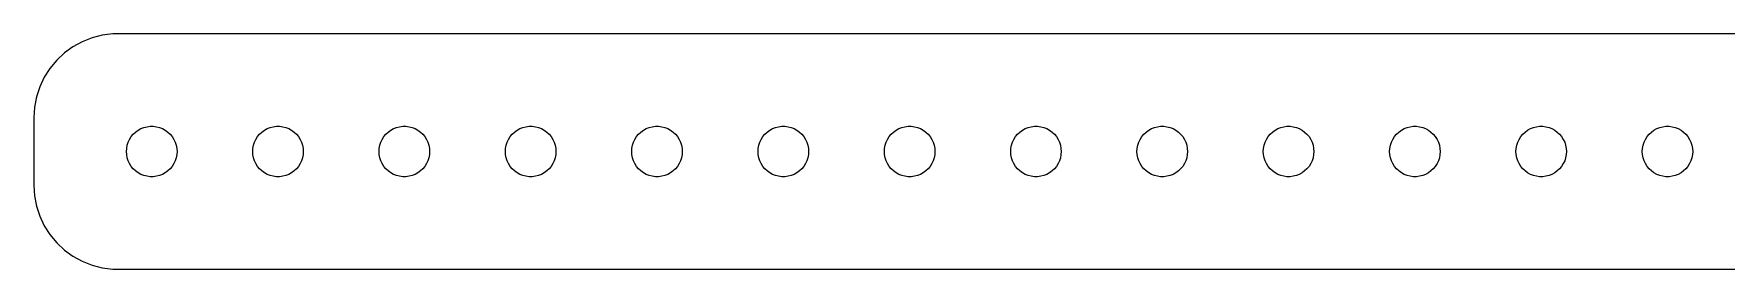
# Model space of a CAD drawing. Header units: metres. Extents: x -202 to 202, y 17 to 31.
# Drawn here: x -202 to -101.5, y 17 to 31 of the extents above; entities that cross this region are included whole.
import ezdxf

# ---------------------------------------------------------------- set-up
doc = ezdxf.new("R2010")
doc.units = ezdxf.units.M

msp = doc.modelspace()

# ---------------------------------------------------------------- linework, layer by layer
for p, q in [((-199.679, 30.2216), (-200.187, 29.8526)), ((-199.129, 30.5241), (-199.679, 30.2216)), ((-198.545, 30.7553), (-199.129, 30.5241)), ((-197.937, 30.9114), (-198.545, 30.7553)), ((-197.314, 30.9901), (-197.937, 30.9114)), ((197.314, 30.9901), (-197.314, 30.9901)), ((-200.645, 29.4227), (-201.045, 28.9389)), ((-200.187, 29.8526), (-200.645, 29.4227)), ((-201.382, 28.4088), (-201.649, 27.8406)), ((-201.045, 28.9389), (-201.382, 28.4088)), ((-201.843, 27.2434), (-201.961, 26.6267)), ((-201.649, 27.8406), (-201.843, 27.2434)), ((-201.961, 26.6267), (-202, 26)), ((-202, 26), (-202, 22)), ((-196.093, 25.0268), (-195.956, 25.1558)), ((-195.956, 25.1558), (-195.804, 25.2665)), ((-195.804, 25.2665), (-195.639, 25.3572)), ((-195.639, 25.3572), (-195.464, 25.4266)), ((-195.464, 25.4266), (-195.281, 25.4734)), ((-195.281, 25.4734), (-195.094, 25.497)), ((-195.094, 25.497), (-194.906, 25.497)), ((-194.906, 25.497), (-194.719, 25.4734)), ((-194.719, 25.4734), (-194.536, 25.4266)), ((-194.536, 25.4266), (-194.361, 25.3572)), ((-194.361, 25.3572), (-194.196, 25.2665)), ((-194.196, 25.2665), (-194.044, 25.1558)), ((-194.044, 25.1558), (-193.907, 25.0268)), ((-188.593, 25.0268), (-188.456, 25.1558)), ((-188.456, 25.1558), (-188.304, 25.2665)), ((-188.304, 25.2665), (-188.139, 25.3572)), ((-188.139, 25.3572), (-187.964, 25.4266)), ((-187.964, 25.4266), (-187.781, 25.4734)), ((-187.781, 25.4734), (-187.594, 25.497)), ((-187.594, 25.497), (-187.406, 25.497)), ((-187.406, 25.497), (-187.219, 25.4734)), ((-187.219, 25.4734), (-187.036, 25.4266)), ((-187.036, 25.4266), (-186.861, 25.3572)), ((-186.861, 25.3572), (-186.696, 25.2665)), ((-186.696, 25.2665), (-186.544, 25.1558)), ((-186.544, 25.1558), (-186.407, 25.0268)), ((-181.093, 25.0268), (-180.956, 25.1558)), ((-180.956, 25.1558), (-180.804, 25.2665)), ((-180.804, 25.2665), (-180.639, 25.3572)), ((-180.639, 25.3572), (-180.464, 25.4266)), ((-180.464, 25.4266), (-180.281, 25.4734)), ((-180.281, 25.4734), (-180.094, 25.497)), ((-180.094, 25.497), (-179.906, 25.497)), ((-179.906, 25.497), (-179.719, 25.4734)), ((-179.719, 25.4734), (-179.536, 25.4266)), ((-179.536, 25.4266), (-179.361, 25.3572)), ((-179.361, 25.3572), (-179.196, 25.2665)), ((-179.196, 25.2665), (-179.044, 25.1558)), ((-179.044, 25.1558), (-178.907, 25.0268)), ((-173.593, 25.0268), (-173.456, 25.1558)), ((-173.456, 25.1558), (-173.304, 25.2665)), ((-173.304, 25.2665), (-173.139, 25.3572)), ((-173.139, 25.3572), (-172.964, 25.4266)), ((-172.964, 25.4266), (-172.781, 25.4734)), ((-172.781, 25.4734), (-172.594, 25.497)), ((-172.594, 25.497), (-172.406, 25.497)), ((-172.406, 25.497), (-172.219, 25.4734)), ((-172.219, 25.4734), (-172.036, 25.4266)), ((-172.036, 25.4266), (-171.861, 25.3572)), ((-171.861, 25.3572), (-171.696, 25.2665)), ((-171.696, 25.2665), (-171.544, 25.1558)), ((-171.544, 25.1558), (-171.407, 25.0268)), ((-166.093, 25.0268), (-165.956, 25.1558)), ((-165.956, 25.1558), (-165.804, 25.2665)), ((-165.804, 25.2665), (-165.639, 25.3572)), ((-165.639, 25.3572), (-165.464, 25.4266)), ((-165.464, 25.4266), (-165.281, 25.4734)), ((-165.281, 25.4734), (-165.094, 25.497)), ((-165.094, 25.497), (-164.906, 25.497)), ((-164.906, 25.497), (-164.719, 25.4734)), ((-164.719, 25.4734), (-164.536, 25.4266)), ((-164.536, 25.4266), (-164.361, 25.3572)), ((-164.361, 25.3572), (-164.196, 25.2665)), ((-164.196, 25.2665), (-164.044, 25.1558)), ((-164.044, 25.1558), (-163.907, 25.0268)), ((-158.593, 25.0268), (-158.456, 25.1558)), ((-158.456, 25.1558), (-158.304, 25.2665)), ((-158.304, 25.2665), (-158.139, 25.3572)), ((-158.139, 25.3572), (-157.964, 25.4266)), ((-157.964, 25.4266), (-157.781, 25.4734)), ((-157.781, 25.4734), (-157.594, 25.497)), ((-157.594, 25.497), (-157.406, 25.497)), ((-157.406, 25.497), (-157.219, 25.4734)), ((-157.219, 25.4734), (-157.036, 25.4266)), ((-157.036, 25.4266), (-156.861, 25.3572)), ((-156.861, 25.3572), (-156.696, 25.2665)), ((-156.696, 25.2665), (-156.544, 25.1558)), ((-156.544, 25.1558), (-156.407, 25.0268)), ((-151.093, 25.0268), (-150.956, 25.1558)), ((-150.956, 25.1558), (-150.804, 25.2665)), ((-150.804, 25.2665), (-150.639, 25.3572)), ((-150.639, 25.3572), (-150.464, 25.4266)), ((-150.464, 25.4266), (-150.281, 25.4734)), ((-150.281, 25.4734), (-150.094, 25.497)), ((-150.094, 25.497), (-149.906, 25.497)), ((-149.906, 25.497), (-149.719, 25.4734)), ((-149.719, 25.4734), (-149.536, 25.4266)), ((-149.536, 25.4266), (-149.361, 25.3572)), ((-149.361, 25.3572), (-149.196, 25.2665)), ((-149.196, 25.2665), (-149.044, 25.1558)), ((-149.044, 25.1558), (-148.907, 25.0268)), ((-143.593, 25.0268), (-143.456, 25.1558)), ((-143.456, 25.1558), (-143.304, 25.2665)), ((-143.304, 25.2665), (-143.139, 25.3572)), ((-143.139, 25.3572), (-142.964, 25.4266)), ((-142.964, 25.4266), (-142.781, 25.4734)), ((-142.781, 25.4734), (-142.594, 25.497)), ((-142.594, 25.497), (-142.406, 25.497)), ((-142.406, 25.497), (-142.219, 25.4734)), ((-142.219, 25.4734), (-142.036, 25.4266)), ((-142.036, 25.4266), (-141.861, 25.3572)), ((-141.861, 25.3572), (-141.696, 25.2665)), ((-141.696, 25.2665), (-141.544, 25.1558)), ((-141.544, 25.1558), (-141.407, 25.0268)), ((-136.093, 25.0268), (-135.956, 25.1558)), ((-135.956, 25.1558), (-135.804, 25.2665)), ((-135.804, 25.2665), (-135.639, 25.3572)), ((-135.639, 25.3572), (-135.464, 25.4266)), ((-135.464, 25.4266), (-135.281, 25.4734)), ((-135.281, 25.4734), (-135.094, 25.497)), ((-135.094, 25.497), (-134.906, 25.497)), ((-134.906, 25.497), (-134.719, 25.4734)), ((-134.719, 25.4734), (-134.536, 25.4266)), ((-134.536, 25.4266), (-134.361, 25.3572)), ((-134.361, 25.3572), (-134.196, 25.2665)), ((-134.196, 25.2665), (-134.044, 25.1558)), ((-134.044, 25.1558), (-133.907, 25.0268)), ((-128.593, 25.0268), (-128.456, 25.1558)), ((-128.456, 25.1558), (-128.304, 25.2665)), ((-128.304, 25.2665), (-128.139, 25.3572)), ((-128.139, 25.3572), (-127.964, 25.4266)), ((-127.964, 25.4266), (-127.781, 25.4734)), ((-127.781, 25.4734), (-127.594, 25.497)), ((-127.594, 25.497), (-127.406, 25.497)), ((-127.406, 25.497), (-127.219, 25.4734)), ((-127.219, 25.4734), (-127.036, 25.4266)), ((-127.036, 25.4266), (-126.861, 25.3572)), ((-126.861, 25.3572), (-126.696, 25.2665)), ((-126.696, 25.2665), (-126.544, 25.1558)), ((-126.544, 25.1558), (-126.407, 25.0268)), ((-121.093, 25.0268), (-120.956, 25.1558)), ((-120.956, 25.1558), (-120.804, 25.2665)), ((-120.804, 25.2665), (-120.639, 25.3572)), ((-120.639, 25.3572), (-120.464, 25.4266)), ((-120.464, 25.4266), (-120.281, 25.4734)), ((-120.281, 25.4734), (-120.094, 25.497)), ((-120.094, 25.497), (-119.906, 25.497)), ((-119.906, 25.497), (-119.719, 25.4734)), ((-119.719, 25.4734), (-119.536, 25.4266)), ((-119.536, 25.4266), (-119.361, 25.3572)), ((-119.361, 25.3572), (-119.196, 25.2665)), ((-119.196, 25.2665), (-119.044, 25.1558)), ((-119.044, 25.1558), (-118.907, 25.0268)), ((-113.593, 25.0268), (-113.456, 25.1558)), ((-113.456, 25.1558), (-113.304, 25.2665)), ((-113.304, 25.2665), (-113.139, 25.3572)), ((-113.139, 25.3572), (-112.964, 25.4266)), ((-112.964, 25.4266), (-112.781, 25.4734)), ((-112.781, 25.4734), (-112.594, 25.497)), ((-112.594, 25.497), (-112.406, 25.497)), ((-112.406, 25.497), (-112.219, 25.4734)), ((-112.219, 25.4734), (-112.036, 25.4266)), ((-112.036, 25.4266), (-111.861, 25.3572)), ((-111.861, 25.3572), (-111.696, 25.2665)), ((-111.696, 25.2665), (-111.544, 25.1558)), ((-111.544, 25.1558), (-111.407, 25.0268)), ((-106.093, 25.0268), (-105.956, 25.1558)), ((-105.956, 25.1558), (-105.804, 25.2665)), ((-105.804, 25.2665), (-105.639, 25.3572)), ((-105.639, 25.3572), (-105.464, 25.4266)), ((-105.464, 25.4266), (-105.281, 25.4734)), ((-105.281, 25.4734), (-105.094, 25.497)), ((-105.094, 25.497), (-104.906, 25.497)), ((-104.906, 25.497), (-104.719, 25.4734)), ((-104.719, 25.4734), (-104.536, 25.4266)), ((-104.536, 25.4266), (-104.361, 25.3572)), ((-104.361, 25.3572), (-104.196, 25.2665)), ((-104.196, 25.2665), (-104.044, 25.1558)), ((-104.044, 25.1558), (-103.907, 25.0268)), ((-196.5, 24), (-196.488, 24.188)), ((-196.488, 24.188), (-196.453, 24.373)), ((-196.453, 24.373), (-196.395, 24.5522)), ((-196.395, 24.5522), (-196.314, 24.7226)), ((-196.314, 24.7226), (-196.214, 24.8817)), ((-196.214, 24.8817), (-196.093, 25.0268)), ((-193.907, 25.0268), (-193.786, 24.8817)), ((-193.786, 24.8817), (-193.686, 24.7226)), ((-193.686, 24.7226), (-193.605, 24.5522)), ((-193.605, 24.5522), (-193.547, 24.373)), ((-193.547, 24.373), (-193.512, 24.188)), ((-193.512, 24.188), (-193.5, 24)), ((-189, 24), (-188.988, 24.188)), ((-188.988, 24.188), (-188.953, 24.373)), ((-188.953, 24.373), (-188.895, 24.5522)), ((-188.895, 24.5522), (-188.814, 24.7226)), ((-188.814, 24.7226), (-188.714, 24.8817)), ((-188.714, 24.8817), (-188.593, 25.0268)), ((-186.407, 25.0268), (-186.286, 24.8817)), ((-186.286, 24.8817), (-186.186, 24.7226)), ((-186.186, 24.7226), (-186.105, 24.5522)), ((-186.105, 24.5522), (-186.047, 24.373)), ((-186.047, 24.373), (-186.012, 24.188)), ((-186.012, 24.188), (-186, 24)), ((-181.5, 24), (-181.488, 24.188)), ((-181.488, 24.188), (-181.453, 24.373)), ((-181.453, 24.373), (-181.395, 24.5522)), ((-181.395, 24.5522), (-181.314, 24.7226)), ((-181.314, 24.7226), (-181.214, 24.8817)), ((-181.214, 24.8817), (-181.093, 25.0268)), ((-178.907, 25.0268), (-178.786, 24.8817)), ((-178.786, 24.8817), (-178.686, 24.7226)), ((-178.686, 24.7226), (-178.605, 24.5522)), ((-178.605, 24.5522), (-178.547, 24.373)), ((-178.547, 24.373), (-178.512, 24.188)), ((-178.512, 24.188), (-178.5, 24)), ((-174, 24), (-173.988, 24.188)), ((-173.988, 24.188), (-173.953, 24.373)), ((-173.953, 24.373), (-173.895, 24.5522)), ((-173.895, 24.5522), (-173.814, 24.7226)), ((-173.814, 24.7226), (-173.714, 24.8817)), ((-173.714, 24.8817), (-173.593, 25.0268)), ((-171.407, 25.0268), (-171.286, 24.8817)), ((-171.286, 24.8817), (-171.186, 24.7226)), ((-171.186, 24.7226), (-171.105, 24.5522)), ((-171.105, 24.5522), (-171.047, 24.373)), ((-171.047, 24.373), (-171.012, 24.188)), ((-171.012, 24.188), (-171, 24)), ((-166.5, 24), (-166.488, 24.188)), ((-166.488, 24.188), (-166.453, 24.373)), ((-166.453, 24.373), (-166.395, 24.5522)), ((-166.395, 24.5522), (-166.314, 24.7226)), ((-166.314, 24.7226), (-166.214, 24.8817)), ((-166.214, 24.8817), (-166.093, 25.0268)), ((-163.907, 25.0268), (-163.786, 24.8817)), ((-163.786, 24.8817), (-163.686, 24.7226)), ((-163.686, 24.7226), (-163.605, 24.5522)), ((-163.605, 24.5522), (-163.547, 24.373)), ((-163.547, 24.373), (-163.512, 24.188)), ((-163.512, 24.188), (-163.5, 24)), ((-159, 24), (-158.988, 24.188)), ((-158.988, 24.188), (-158.953, 24.373)), ((-158.953, 24.373), (-158.895, 24.5522)), ((-158.895, 24.5522), (-158.814, 24.7226)), ((-158.814, 24.7226), (-158.714, 24.8817)), ((-158.714, 24.8817), (-158.593, 25.0268)), ((-156.407, 25.0268), (-156.286, 24.8817)), ((-156.286, 24.8817), (-156.186, 24.7226)), ((-156.186, 24.7226), (-156.105, 24.5522)), ((-156.105, 24.5522), (-156.047, 24.373)), ((-156.047, 24.373), (-156.012, 24.188)), ((-156.012, 24.188), (-156, 24)), ((-151.5, 24), (-151.488, 24.188)), ((-151.488, 24.188), (-151.453, 24.373)), ((-151.453, 24.373), (-151.395, 24.5522)), ((-151.395, 24.5522), (-151.314, 24.7226)), ((-151.314, 24.7226), (-151.214, 24.8817)), ((-151.214, 24.8817), (-151.093, 25.0268)), ((-148.907, 25.0268), (-148.786, 24.8817)), ((-148.786, 24.8817), (-148.686, 24.7226)), ((-148.686, 24.7226), (-148.605, 24.5522)), ((-148.605, 24.5522), (-148.547, 24.373)), ((-148.547, 24.373), (-148.512, 24.188)), ((-148.512, 24.188), (-148.5, 24)), ((-144, 24), (-143.988, 24.188)), ((-143.988, 24.188), (-143.953, 24.373)), ((-143.953, 24.373), (-143.895, 24.5522)), ((-143.895, 24.5522), (-143.814, 24.7226)), ((-143.814, 24.7226), (-143.714, 24.8817)), ((-143.714, 24.8817), (-143.593, 25.0268)), ((-141.407, 25.0268), (-141.286, 24.8817)), ((-141.286, 24.8817), (-141.186, 24.7226)), ((-141.186, 24.7226), (-141.105, 24.5522)), ((-141.105, 24.5522), (-141.047, 24.373)), ((-141.047, 24.373), (-141.012, 24.188)), ((-141.012, 24.188), (-141, 24)), ((-136.5, 24), (-136.488, 24.188)), ((-136.488, 24.188), (-136.453, 24.373)), ((-136.453, 24.373), (-136.395, 24.5522)), ((-136.395, 24.5522), (-136.314, 24.7226)), ((-136.314, 24.7226), (-136.214, 24.8817)), ((-136.214, 24.8817), (-136.093, 25.0268)), ((-133.907, 25.0268), (-133.786, 24.8817)), ((-133.786, 24.8817), (-133.686, 24.7226)), ((-133.686, 24.7226), (-133.605, 24.5522)), ((-133.605, 24.5522), (-133.547, 24.373)), ((-133.547, 24.373), (-133.512, 24.188)), ((-133.512, 24.188), (-133.5, 24)), ((-129, 24), (-128.988, 24.188)), ((-128.988, 24.188), (-128.953, 24.373)), ((-128.953, 24.373), (-128.895, 24.5522)), ((-128.895, 24.5522), (-128.814, 24.7226)), ((-128.814, 24.7226), (-128.714, 24.8817)), ((-128.714, 24.8817), (-128.593, 25.0268)), ((-126.407, 25.0268), (-126.286, 24.8817)), ((-126.286, 24.8817), (-126.186, 24.7226)), ((-126.186, 24.7226), (-126.105, 24.5522)), ((-126.105, 24.5522), (-126.047, 24.373)), ((-126.047, 24.373), (-126.012, 24.188)), ((-126.012, 24.188), (-126, 24)), ((-121.5, 24), (-121.488, 24.188)), ((-121.488, 24.188), (-121.453, 24.373)), ((-121.453, 24.373), (-121.395, 24.5522)), ((-121.395, 24.5522), (-121.314, 24.7226)), ((-121.314, 24.7226), (-121.214, 24.8817)), ((-121.214, 24.8817), (-121.093, 25.0268)), ((-118.907, 25.0268), (-118.786, 24.8817)), ((-118.786, 24.8817), (-118.686, 24.7226)), ((-118.686, 24.7226), (-118.605, 24.5522)), ((-118.605, 24.5522), (-118.547, 24.373)), ((-118.547, 24.373), (-118.512, 24.188)), ((-118.512, 24.188), (-118.5, 24)), ((-114, 24), (-113.988, 24.188)), ((-113.988, 24.188), (-113.953, 24.373)), ((-113.953, 24.373), (-113.895, 24.5522)), ((-113.895, 24.5522), (-113.814, 24.7226)), ((-113.814, 24.7226), (-113.714, 24.8817)), ((-113.714, 24.8817), (-113.593, 25.0268)), ((-111.407, 25.0268), (-111.286, 24.8817)), ((-111.286, 24.8817), (-111.186, 24.7226)), ((-111.186, 24.7226), (-111.105, 24.5522)), ((-111.105, 24.5522), (-111.047, 24.373)), ((-111.047, 24.373), (-111.012, 24.188)), ((-111.012, 24.188), (-111, 24)), ((-106.5, 24), (-106.488, 24.188)), ((-106.488, 24.188), (-106.453, 24.373)), ((-106.453, 24.373), (-106.395, 24.5522)), ((-106.395, 24.5522), (-106.314, 24.7226)), ((-106.314, 24.7226), (-106.214, 24.8817)), ((-106.214, 24.8817), (-106.093, 25.0268)), ((-103.907, 25.0268), (-103.786, 24.8817)), ((-103.786, 24.8817), (-103.686, 24.7226)), ((-103.686, 24.7226), (-103.605, 24.5522)), ((-103.605, 24.5522), (-103.547, 24.373)), ((-103.547, 24.373), (-103.512, 24.188)), ((-103.512, 24.188), (-103.5, 24)), ((-196.488, 23.812), (-196.5, 24)), ((-196.453, 23.627), (-196.488, 23.812)), ((-196.395, 23.4478), (-196.453, 23.627)), ((-196.314, 23.2774), (-196.395, 23.4478)), ((-196.214, 23.1183), (-196.314, 23.2774)), ((-196.093, 22.9732), (-196.214, 23.1183)), ((-193.786, 23.1183), (-193.907, 22.9732)), ((-193.686, 23.2774), (-193.786, 23.1183)), ((-193.605, 23.4478), (-193.686, 23.2774)), ((-193.547, 23.627), (-193.605, 23.4478)), ((-193.512, 23.812), (-193.547, 23.627)), ((-193.5, 24), (-193.512, 23.812)), ((-188.988, 23.812), (-189, 24)), ((-188.953, 23.627), (-188.988, 23.812)), ((-188.895, 23.4478), (-188.953, 23.627)), ((-188.814, 23.2774), (-188.895, 23.4478)), ((-188.714, 23.1183), (-188.814, 23.2774)), ((-188.593, 22.9732), (-188.714, 23.1183)), ((-186.286, 23.1183), (-186.407, 22.9732)), ((-186.186, 23.2774), (-186.286, 23.1183)), ((-186.105, 23.4478), (-186.186, 23.2774)), ((-186.047, 23.627), (-186.105, 23.4478)), ((-186.012, 23.812), (-186.047, 23.627)), ((-186, 24), (-186.012, 23.812)), ((-181.488, 23.812), (-181.5, 24)), ((-181.453, 23.627), (-181.488, 23.812)), ((-181.395, 23.4478), (-181.453, 23.627)), ((-181.314, 23.2774), (-181.395, 23.4478)), ((-181.214, 23.1183), (-181.314, 23.2774)), ((-181.093, 22.9732), (-181.214, 23.1183)), ((-178.786, 23.1183), (-178.907, 22.9732)), ((-178.686, 23.2774), (-178.786, 23.1183)), ((-178.605, 23.4478), (-178.686, 23.2774)), ((-178.547, 23.627), (-178.605, 23.4478)), ((-178.512, 23.812), (-178.547, 23.627)), ((-178.5, 24), (-178.512, 23.812)), ((-173.988, 23.812), (-174, 24)), ((-173.953, 23.627), (-173.988, 23.812)), ((-173.895, 23.4478), (-173.953, 23.627)), ((-173.814, 23.2774), (-173.895, 23.4478)), ((-173.714, 23.1183), (-173.814, 23.2774)), ((-173.593, 22.9732), (-173.714, 23.1183)), ((-171.286, 23.1183), (-171.407, 22.9732)), ((-171.186, 23.2774), (-171.286, 23.1183)), ((-171.105, 23.4478), (-171.186, 23.2774)), ((-171.047, 23.627), (-171.105, 23.4478)), ((-171.012, 23.812), (-171.047, 23.627)), ((-171, 24), (-171.012, 23.812)), ((-166.488, 23.812), (-166.5, 24)), ((-166.453, 23.627), (-166.488, 23.812)), ((-166.395, 23.4478), (-166.453, 23.627)), ((-166.314, 23.2774), (-166.395, 23.4478)), ((-166.214, 23.1183), (-166.314, 23.2774)), ((-166.093, 22.9732), (-166.214, 23.1183)), ((-163.786, 23.1183), (-163.907, 22.9732)), ((-163.686, 23.2774), (-163.786, 23.1183)), ((-163.605, 23.4478), (-163.686, 23.2774)), ((-163.547, 23.627), (-163.605, 23.4478)), ((-163.512, 23.812), (-163.547, 23.627)), ((-163.5, 24), (-163.512, 23.812)), ((-158.988, 23.812), (-159, 24)), ((-158.953, 23.627), (-158.988, 23.812)), ((-158.895, 23.4478), (-158.953, 23.627)), ((-158.814, 23.2774), (-158.895, 23.4478)), ((-158.714, 23.1183), (-158.814, 23.2774)), ((-158.593, 22.9732), (-158.714, 23.1183)), ((-156.286, 23.1183), (-156.407, 22.9732)), ((-156.186, 23.2774), (-156.286, 23.1183)), ((-156.105, 23.4478), (-156.186, 23.2774)), ((-156.047, 23.627), (-156.105, 23.4478)), ((-156.012, 23.812), (-156.047, 23.627)), ((-156, 24), (-156.012, 23.812)), ((-151.488, 23.812), (-151.5, 24)), ((-151.453, 23.627), (-151.488, 23.812)), ((-151.395, 23.4478), (-151.453, 23.627)), ((-151.314, 23.2774), (-151.395, 23.4478)), ((-151.214, 23.1183), (-151.314, 23.2774)), ((-151.093, 22.9732), (-151.214, 23.1183)), ((-148.786, 23.1183), (-148.907, 22.9732)), ((-148.686, 23.2774), (-148.786, 23.1183)), ((-148.605, 23.4478), (-148.686, 23.2774)), ((-148.547, 23.627), (-148.605, 23.4478)), ((-148.512, 23.812), (-148.547, 23.627)), ((-148.5, 24), (-148.512, 23.812)), ((-143.988, 23.812), (-144, 24)), ((-143.953, 23.627), (-143.988, 23.812)), ((-143.895, 23.4478), (-143.953, 23.627)), ((-143.814, 23.2774), (-143.895, 23.4478)), ((-143.714, 23.1183), (-143.814, 23.2774)), ((-143.593, 22.9732), (-143.714, 23.1183)), ((-141.286, 23.1183), (-141.407, 22.9732)), ((-141.186, 23.2774), (-141.286, 23.1183)), ((-141.105, 23.4478), (-141.186, 23.2774)), ((-141.047, 23.627), (-141.105, 23.4478)), ((-141.012, 23.812), (-141.047, 23.627)), ((-141, 24), (-141.012, 23.812)), ((-136.488, 23.812), (-136.5, 24)), ((-136.453, 23.627), (-136.488, 23.812)), ((-136.395, 23.4478), (-136.453, 23.627)), ((-136.314, 23.2774), (-136.395, 23.4478)), ((-136.214, 23.1183), (-136.314, 23.2774)), ((-136.093, 22.9732), (-136.214, 23.1183)), ((-133.786, 23.1183), (-133.907, 22.9732)), ((-133.686, 23.2774), (-133.786, 23.1183)), ((-133.605, 23.4478), (-133.686, 23.2774)), ((-133.547, 23.627), (-133.605, 23.4478)), ((-133.512, 23.812), (-133.547, 23.627)), ((-133.5, 24), (-133.512, 23.812)), ((-128.988, 23.812), (-129, 24)), ((-128.953, 23.627), (-128.988, 23.812)), ((-128.895, 23.4478), (-128.953, 23.627)), ((-128.814, 23.2774), (-128.895, 23.4478)), ((-128.714, 23.1183), (-128.814, 23.2774)), ((-128.593, 22.9732), (-128.714, 23.1183)), ((-126.286, 23.1183), (-126.407, 22.9732)), ((-126.186, 23.2774), (-126.286, 23.1183)), ((-126.105, 23.4478), (-126.186, 23.2774)), ((-126.047, 23.627), (-126.105, 23.4478)), ((-126.012, 23.812), (-126.047, 23.627)), ((-126, 24), (-126.012, 23.812)), ((-121.488, 23.812), (-121.5, 24)), ((-121.453, 23.627), (-121.488, 23.812)), ((-121.395, 23.4478), (-121.453, 23.627)), ((-121.314, 23.2774), (-121.395, 23.4478)), ((-121.214, 23.1183), (-121.314, 23.2774)), ((-121.093, 22.9732), (-121.214, 23.1183)), ((-118.786, 23.1183), (-118.907, 22.9732)), ((-118.686, 23.2774), (-118.786, 23.1183)), ((-118.605, 23.4478), (-118.686, 23.2774)), ((-118.547, 23.627), (-118.605, 23.4478)), ((-118.512, 23.812), (-118.547, 23.627)), ((-118.5, 24), (-118.512, 23.812)), ((-113.988, 23.812), (-114, 24)), ((-113.953, 23.627), (-113.988, 23.812)), ((-113.895, 23.4478), (-113.953, 23.627)), ((-113.814, 23.2774), (-113.895, 23.4478)), ((-113.714, 23.1183), (-113.814, 23.2774)), ((-113.593, 22.9732), (-113.714, 23.1183)), ((-111.286, 23.1183), (-111.407, 22.9732)), ((-111.186, 23.2774), (-111.286, 23.1183)), ((-111.105, 23.4478), (-111.186, 23.2774)), ((-111.047, 23.627), (-111.105, 23.4478)), ((-111.012, 23.812), (-111.047, 23.627)), ((-111, 24), (-111.012, 23.812)), ((-106.488, 23.812), (-106.5, 24)), ((-106.453, 23.627), (-106.488, 23.812)), ((-106.395, 23.4478), (-106.453, 23.627)), ((-106.314, 23.2774), (-106.395, 23.4478)), ((-106.214, 23.1183), (-106.314, 23.2774)), ((-106.093, 22.9732), (-106.214, 23.1183)), ((-103.786, 23.1183), (-103.907, 22.9732)), ((-103.686, 23.2774), (-103.786, 23.1183)), ((-103.605, 23.4478), (-103.686, 23.2774)), ((-103.547, 23.627), (-103.605, 23.4478)), ((-103.512, 23.812), (-103.547, 23.627)), ((-103.5, 24), (-103.512, 23.812)), ((-195.956, 22.8442), (-196.093, 22.9732)), ((-195.804, 22.7335), (-195.956, 22.8442)), ((-195.639, 22.6428), (-195.804, 22.7335)), ((-195.464, 22.5734), (-195.639, 22.6428)), ((-195.281, 22.5266), (-195.464, 22.5734)), ((-195.094, 22.503), (-195.281, 22.5266)), ((-194.906, 22.503), (-195.094, 22.503)), ((-194.719, 22.5266), (-194.906, 22.503)), ((-194.536, 22.5734), (-194.719, 22.5266)), ((-194.361, 22.6428), (-194.536, 22.5734)), ((-194.196, 22.7335), (-194.361, 22.6428)), ((-194.044, 22.8442), (-194.196, 22.7335)), ((-193.907, 22.9732), (-194.044, 22.8442)), ((-188.456, 22.8442), (-188.593, 22.9732)), ((-188.304, 22.7335), (-188.456, 22.8442)), ((-188.139, 22.6428), (-188.304, 22.7335)), ((-187.964, 22.5734), (-188.139, 22.6428)), ((-187.781, 22.5266), (-187.964, 22.5734)), ((-187.594, 22.503), (-187.781, 22.5266)), ((-187.406, 22.503), (-187.594, 22.503)), ((-187.219, 22.5266), (-187.406, 22.503)), ((-187.036, 22.5734), (-187.219, 22.5266)), ((-186.861, 22.6428), (-187.036, 22.5734)), ((-186.696, 22.7335), (-186.861, 22.6428)), ((-186.544, 22.8442), (-186.696, 22.7335)), ((-186.407, 22.9732), (-186.544, 22.8442)), ((-180.956, 22.8442), (-181.093, 22.9732)), ((-180.804, 22.7335), (-180.956, 22.8442)), ((-180.639, 22.6428), (-180.804, 22.7335)), ((-180.464, 22.5734), (-180.639, 22.6428)), ((-180.281, 22.5266), (-180.464, 22.5734)), ((-180.094, 22.503), (-180.281, 22.5266)), ((-179.906, 22.503), (-180.094, 22.503)), ((-179.719, 22.5266), (-179.906, 22.503)), ((-179.536, 22.5734), (-179.719, 22.5266)), ((-179.361, 22.6428), (-179.536, 22.5734)), ((-179.196, 22.7335), (-179.361, 22.6428)), ((-179.044, 22.8442), (-179.196, 22.7335)), ((-178.907, 22.9732), (-179.044, 22.8442)), ((-173.456, 22.8442), (-173.593, 22.9732)), ((-173.304, 22.7335), (-173.456, 22.8442)), ((-173.139, 22.6428), (-173.304, 22.7335)), ((-172.964, 22.5734), (-173.139, 22.6428)), ((-172.781, 22.5266), (-172.964, 22.5734)), ((-172.594, 22.503), (-172.781, 22.5266)), ((-172.406, 22.503), (-172.594, 22.503)), ((-172.219, 22.5266), (-172.406, 22.503)), ((-172.036, 22.5734), (-172.219, 22.5266)), ((-171.861, 22.6428), (-172.036, 22.5734)), ((-171.696, 22.7335), (-171.861, 22.6428)), ((-171.544, 22.8442), (-171.696, 22.7335)), ((-171.407, 22.9732), (-171.544, 22.8442)), ((-165.956, 22.8442), (-166.093, 22.9732)), ((-165.804, 22.7335), (-165.956, 22.8442)), ((-165.639, 22.6428), (-165.804, 22.7335)), ((-165.464, 22.5734), (-165.639, 22.6428)), ((-165.281, 22.5266), (-165.464, 22.5734)), ((-165.094, 22.503), (-165.281, 22.5266)), ((-164.906, 22.503), (-165.094, 22.503)), ((-164.719, 22.5266), (-164.906, 22.503)), ((-164.536, 22.5734), (-164.719, 22.5266)), ((-164.361, 22.6428), (-164.536, 22.5734)), ((-164.196, 22.7335), (-164.361, 22.6428)), ((-164.044, 22.8442), (-164.196, 22.7335)), ((-163.907, 22.9732), (-164.044, 22.8442)), ((-158.456, 22.8442), (-158.593, 22.9732)), ((-158.304, 22.7335), (-158.456, 22.8442)), ((-158.139, 22.6428), (-158.304, 22.7335)), ((-157.964, 22.5734), (-158.139, 22.6428)), ((-157.781, 22.5266), (-157.964, 22.5734)), ((-157.594, 22.503), (-157.781, 22.5266)), ((-157.406, 22.503), (-157.594, 22.503)), ((-157.219, 22.5266), (-157.406, 22.503)), ((-157.036, 22.5734), (-157.219, 22.5266)), ((-156.861, 22.6428), (-157.036, 22.5734)), ((-156.696, 22.7335), (-156.861, 22.6428)), ((-156.544, 22.8442), (-156.696, 22.7335)), ((-156.407, 22.9732), (-156.544, 22.8442)), ((-150.956, 22.8442), (-151.093, 22.9732)), ((-150.804, 22.7335), (-150.956, 22.8442)), ((-150.639, 22.6428), (-150.804, 22.7335)), ((-150.464, 22.5734), (-150.639, 22.6428)), ((-150.281, 22.5266), (-150.464, 22.5734)), ((-150.094, 22.503), (-150.281, 22.5266)), ((-149.906, 22.503), (-150.094, 22.503)), ((-149.719, 22.5266), (-149.906, 22.503)), ((-149.536, 22.5734), (-149.719, 22.5266)), ((-149.361, 22.6428), (-149.536, 22.5734)), ((-149.196, 22.7335), (-149.361, 22.6428)), ((-149.044, 22.8442), (-149.196, 22.7335)), ((-148.907, 22.9732), (-149.044, 22.8442)), ((-143.456, 22.8442), (-143.593, 22.9732)), ((-143.304, 22.7335), (-143.456, 22.8442)), ((-143.139, 22.6428), (-143.304, 22.7335)), ((-142.964, 22.5734), (-143.139, 22.6428)), ((-142.781, 22.5266), (-142.964, 22.5734)), ((-142.594, 22.503), (-142.781, 22.5266)), ((-142.406, 22.503), (-142.594, 22.503)), ((-142.219, 22.5266), (-142.406, 22.503)), ((-142.036, 22.5734), (-142.219, 22.5266)), ((-141.861, 22.6428), (-142.036, 22.5734)), ((-141.696, 22.7335), (-141.861, 22.6428)), ((-141.544, 22.8442), (-141.696, 22.7335)), ((-141.407, 22.9732), (-141.544, 22.8442)), ((-135.956, 22.8442), (-136.093, 22.9732)), ((-135.804, 22.7335), (-135.956, 22.8442)), ((-135.639, 22.6428), (-135.804, 22.7335)), ((-135.464, 22.5734), (-135.639, 22.6428)), ((-135.281, 22.5266), (-135.464, 22.5734)), ((-135.094, 22.503), (-135.281, 22.5266)), ((-134.906, 22.503), (-135.094, 22.503)), ((-134.719, 22.5266), (-134.906, 22.503)), ((-134.536, 22.5734), (-134.719, 22.5266)), ((-134.361, 22.6428), (-134.536, 22.5734)), ((-134.196, 22.7335), (-134.361, 22.6428)), ((-134.044, 22.8442), (-134.196, 22.7335)), ((-133.907, 22.9732), (-134.044, 22.8442)), ((-128.456, 22.8442), (-128.593, 22.9732)), ((-128.304, 22.7335), (-128.456, 22.8442)), ((-128.139, 22.6428), (-128.304, 22.7335)), ((-127.964, 22.5734), (-128.139, 22.6428)), ((-127.781, 22.5266), (-127.964, 22.5734)), ((-127.594, 22.503), (-127.781, 22.5266)), ((-127.406, 22.503), (-127.594, 22.503)), ((-127.219, 22.5266), (-127.406, 22.503)), ((-127.036, 22.5734), (-127.219, 22.5266)), ((-126.861, 22.6428), (-127.036, 22.5734)), ((-126.696, 22.7335), (-126.861, 22.6428)), ((-126.544, 22.8442), (-126.696, 22.7335)), ((-126.407, 22.9732), (-126.544, 22.8442)), ((-120.956, 22.8442), (-121.093, 22.9732)), ((-120.804, 22.7335), (-120.956, 22.8442)), ((-120.639, 22.6428), (-120.804, 22.7335)), ((-120.464, 22.5734), (-120.639, 22.6428)), ((-120.281, 22.5266), (-120.464, 22.5734)), ((-120.094, 22.503), (-120.281, 22.5266)), ((-119.906, 22.503), (-120.094, 22.503)), ((-119.719, 22.5266), (-119.906, 22.503)), ((-119.536, 22.5734), (-119.719, 22.5266)), ((-119.361, 22.6428), (-119.536, 22.5734)), ((-119.196, 22.7335), (-119.361, 22.6428)), ((-119.044, 22.8442), (-119.196, 22.7335)), ((-118.907, 22.9732), (-119.044, 22.8442)), ((-113.456, 22.8442), (-113.593, 22.9732)), ((-113.304, 22.7335), (-113.456, 22.8442)), ((-113.139, 22.6428), (-113.304, 22.7335)), ((-112.964, 22.5734), (-113.139, 22.6428)), ((-112.781, 22.5266), (-112.964, 22.5734)), ((-112.594, 22.503), (-112.781, 22.5266)), ((-112.406, 22.503), (-112.594, 22.503)), ((-112.219, 22.5266), (-112.406, 22.503)), ((-112.036, 22.5734), (-112.219, 22.5266)), ((-111.861, 22.6428), (-112.036, 22.5734)), ((-111.696, 22.7335), (-111.861, 22.6428)), ((-111.544, 22.8442), (-111.696, 22.7335)), ((-111.407, 22.9732), (-111.544, 22.8442)), ((-105.956, 22.8442), (-106.093, 22.9732)), ((-105.804, 22.7335), (-105.956, 22.8442)), ((-105.639, 22.6428), (-105.804, 22.7335)), ((-105.464, 22.5734), (-105.639, 22.6428)), ((-105.281, 22.5266), (-105.464, 22.5734)), ((-105.094, 22.503), (-105.281, 22.5266)), ((-104.906, 22.503), (-105.094, 22.503)), ((-104.719, 22.5266), (-104.906, 22.503)), ((-104.536, 22.5734), (-104.719, 22.5266)), ((-104.361, 22.6428), (-104.536, 22.5734)), ((-104.196, 22.7335), (-104.361, 22.6428)), ((-104.044, 22.8442), (-104.196, 22.7335)), ((-103.907, 22.9732), (-104.044, 22.8442)), ((-202, 22), (-201.961, 21.3733)), ((-201.961, 21.3733), (-201.843, 20.7566)), ((-201.843, 20.7566), (-201.649, 20.1594)), ((-201.649, 20.1594), (-201.382, 19.5912)), ((-201.382, 19.5912), (-201.045, 19.0611)), ((-201.045, 19.0611), (-200.645, 18.5773)), ((-200.645, 18.5773), (-200.187, 18.1474)), ((-200.187, 18.1474), (-199.679, 17.7784)), ((-199.679, 17.7784), (-199.129, 17.4759)), ((-199.129, 17.4759), (-198.545, 17.2447)), ((-198.545, 17.2447), (-197.937, 17.0886)), ((-197.937, 17.0886), (-197.314, 17.0099)), ((-197.314, 17.0099), (197.314, 17.0099))]:
    msp.add_line(p, q)

doc.saveas('drawing.dxf')
